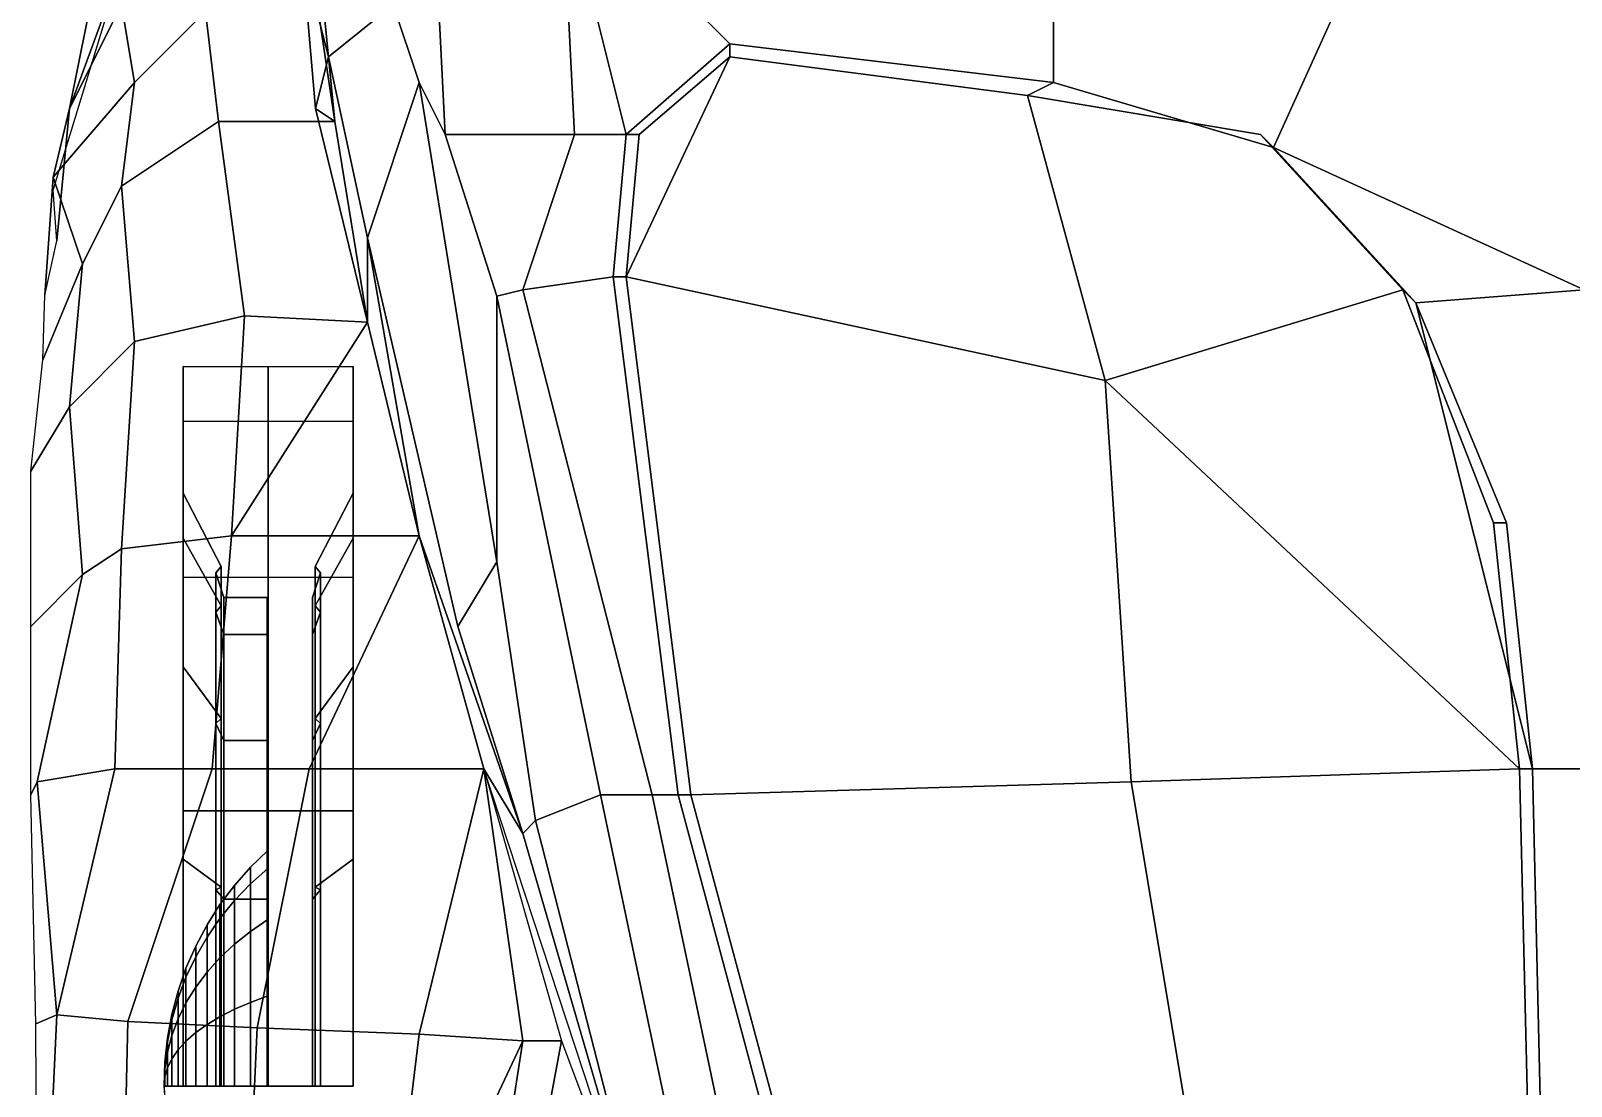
# Model space of a CAD drawing. Extents: x -29 to 31, y -38 to 119.
# Drawn here: x -29.18 to 0.57, y -14.17 to 6.21 of the extents above; entities that cross this region are included whole.
import ezdxf

# ---------------------------------------------------------------- set-up
doc = ezdxf.new("R2010")
doc.units = 0
doc.header["$MEASUREMENT"] = 0
for name, color, linetype in [('FRONTFENDER', 7, 'CONTINUOUS'), ('FRONTSIDE', 7, 'CONTINUOUS'), ('HOOD', 7, 'CONTINUOUS'), ('TIRES', 7, 'CONTINUOUS')]:
    doc.layers.add(name, color=color, linetype=linetype)

msp = doc.modelspace()

# ---------------------------------------------------------------- linework, layer by layer
at = {"layer": 'FRONTFENDER', "color": 1, "linetype": 'Continuous'}
for points in [[(-27.431, 6.708, -22.192), (-28.431, 4.708, -23.192), (-27.931, 7.208, -24.942), (-26.681, 8.208, -24.942)], [(-25.806, 6.583, -17.942), (-27.181, 5.208, -18.442), (-27.431, 6.708, -22.192), (-25.681, 7.958, -22.067)], [(-28.431, 4.708, -23.192), (-28.681, 2.155, -24.067), (-28.748, 3.13, -26.192), (-27.431, 7.458, -26.442)], [(-28.431, 4.708, -23.192), (-27.431, 7.458, -26.442), (-27.931, 7.208, -24.942)], [(-23.306, 4.458, -12.942), (-25.556, 4.458, -13.567), (-25.806, 6.583, -17.942), (-23.681, 6.958, -17.817)], [(-27.181, 5.208, -18.442), (-28.748, 3.38, -19.442), (-28.431, 4.708, -23.192), (-27.431, 6.708, -22.192)], [(-25.556, 4.458, -13.567), (-27.431, 3.208, -14.692), (-27.181, 5.208, -18.442), (-25.806, 6.583, -17.942)], [(-27.431, 3.208, -14.692), (-28.181, 1.708, -15.692), (-28.748, 3.38, -19.442), (-27.181, 5.208, -18.442)], [(-28.748, 3.38, -19.442), (-28.909, 1.101, -21.192), (-28.681, 2.155, -24.067), (-28.431, 4.708, -23.192)], [(-25.056, 0.708, -9.567), (-27.181, 0.208, -10.942), (-27.431, 3.208, -14.692), (-25.556, 4.458, -13.567)], [(-22.681, 0.583, -8.942), (-25.056, 0.708, -9.567), (-25.556, 4.458, -13.567), (-23.306, 4.458, -12.942)], [(-28.181, 1.708, -15.692), (-28.949, -0.143, -17.192), (-28.909, 1.101, -21.192), (-28.748, 3.38, -19.442)], [(-27.181, 0.208, -10.942), (-28.431, -1.052, -11.942), (-28.181, 1.708, -15.692), (-27.431, 3.208, -14.692)], [(-28.431, -1.052, -11.942), (-29.181, -2.292, -13.442), (-28.949, -0.143, -17.192), (-28.181, 1.708, -15.692)], [(-25.306, -3.542, -6.567), (-27.431, -3.792, -7.692), (-27.181, 0.208, -10.942), (-25.056, 0.708, -9.567)], [(-25.306, -3.542, -6.567), (-25.056, 0.708, -9.567), (-22.681, 0.583, -8.942)], [(-21.681, -3.542, -5.817), (-25.306, -3.542, -6.567), (-22.681, 0.583, -8.942)], [(-27.431, -3.792, -7.692), (-28.181, -4.292, -9.192), (-28.431, -1.052, -11.942), (-27.181, 0.208, -10.942)], [(-28.181, -4.292, -9.192), (-29.181, -5.292, -10.692), (-29.181, -2.292, -13.442), (-28.431, -1.052, -11.942)], [(-25.681, -8.042, -5.067), (-27.556, -8.042, -6.067), (-27.431, -3.792, -7.692), (-25.306, -3.542, -6.567)], [(-23.806, -8.042, -4.442), (-25.681, -8.042, -5.067), (-25.306, -3.542, -6.567), (-21.681, -3.542, -5.817)], [(-20.431, -8.042, -3.817), (-23.806, -8.042, -4.442), (-21.681, -3.542, -5.817)], [(-29.056, -8.292, -7.192), (-28.181, -4.292, -9.192), (-27.431, -3.792, -7.692), (-27.556, -8.042, -6.067)], [(-29.056, -8.292, -7.192), (-29.181, -8.542, -8.817), (-29.181, -5.292, -10.692), (-28.181, -4.292, -9.192)], [(-28.681, -12.792, -6.567), (-29.083, -12.963, -8.067), (-29.181, -8.542, -8.817), (-29.056, -8.292, -7.192)], [(-28.681, -12.792, -6.567), (-29.056, -8.292, -7.192), (-27.556, -8.042, -6.067)], [(-27.306, -12.917, -5.192), (-28.681, -12.792, -6.567), (-27.556, -8.042, -6.067), (-25.681, -8.042, -5.067)], [(-24.806, -13.042, -4.317), (-27.306, -12.917, -5.192), (-25.681, -8.042, -5.067), (-23.806, -8.042, -4.442)], [(-24.806, -13.042, -4.317), (-23.806, -8.042, -4.442), (-20.431, -8.042, -3.817), (-21.681, -13.167, -3.567)], [(-19.681, -13.292, -3.442), (-21.681, -13.167, -3.567), (-20.431, -8.042, -3.817)], [(-18.931, -13.292, -3.317), (-19.681, -13.292, -3.442), (-20.431, -8.042, -3.817)], [(-28.931, -18.167, -7.192), (-29.056, -18.042, -8.692), (-29.083, -12.963, -8.067), (-28.681, -12.792, -6.567)], [(-27.431, -18.292, -5.692), (-28.931, -18.167, -7.192), (-28.681, -12.792, -6.567), (-27.306, -12.917, -5.192)], [(-25.056, -18.417, -4.442), (-27.431, -18.292, -5.692), (-27.306, -12.917, -5.192), (-24.806, -13.042, -4.317)], [(-22.306, -18.292, -3.817), (-25.056, -18.417, -4.442), (-24.806, -13.042, -4.317), (-21.681, -13.167, -3.567)], [(-21.556, -17.292, -3.817), (-22.306, -18.292, -3.817), (-21.681, -13.167, -3.567), (-19.681, -13.292, -3.442)], [(-21.556, -17.292, -3.817), (-19.681, -13.292, -3.442), (-19.931, -14.917, -3.692)], [(-19.306, -15.292, -3.692), (-19.931, -14.917, -3.692), (-19.681, -13.292, -3.442), (-18.931, -13.292, -3.317)], [(-17.056, -18.292, -3.817), (-18.181, -18.542, -3.692), (-19.306, -15.292, -3.692), (-18.931, -13.292, -3.317)]]:
    msp.add_3dface(points, dxfattribs=at)
at = {"layer": 'FRONTSIDE', "color": 1, "linetype": 'Continuous'}
for points in [[(-24.181, 10.458, -7.192), (-23.681, 4.708, -7.192), (-23.306, 4.458, -12.942), (-23.931, 10.808, -15.442)], [(-23.931, 10.808, -15.442), (-23.306, 4.458, -12.942), (-23.681, 6.958, -17.817)], [(-22.931, 10.708, 0.308), (-22.181, 6.708, 1.308), (-23.431, 5.708, -1.692), (-24.681, 10.558, -1.192)], [(-24.681, 10.558, -1.192), (-23.431, 5.708, -1.692), (-23.681, 4.708, -7.192), (-24.181, 10.458, -7.192)], [(-22.181, 6.708, 1.308), (-21.681, 5.208, 0.558), (-22.681, 2.208, -1.692), (-23.431, 5.708, -1.692)], [(-23.431, 5.708, -1.692), (-22.681, 2.208, -1.692), (-22.681, 0.583, -8.942), (-23.681, 4.708, -7.192)], [(-21.681, 5.208, 0.558), (-20.181, -4.042, -1.192), (-20.931, -5.292, -2.192), (-22.681, 2.208, -1.692)], [(-23.681, 4.708, -7.192), (-22.681, 0.583, -8.942), (-23.306, 4.458, -12.942)], [(-22.681, 2.208, -1.692), (-21.681, -3.542, -5.817), (-22.681, 0.583, -8.942)], [(-22.681, 2.208, -1.692), (-20.931, -5.292, -2.192), (-19.681, -9.292, -2.692), (-21.681, -3.542, -5.817)], [(-21.681, -3.542, -5.817), (-19.681, -9.292, -2.692), (-20.431, -8.042, -3.817)], [(-20.181, -4.042, -1.192), (-19.431, -9.042, -1.692), (-19.681, -9.292, -2.692), (-20.931, -5.292, -2.192)], [(-19.681, -9.292, -2.692), (-17.056, -18.292, -3.817), (-20.431, -8.042, -3.817)], [(-19.431, -9.042, -1.692), (-17.056, -18.292, -3.817), (-19.681, -9.292, -2.692)]]:
    msp.add_3dface(points, dxfattribs=at)
at = {"layer": 'HOOD', "color": 1, "linetype": 'Continuous'}
for points in [[(-21.681, 5.208, 0.558), (-22.181, 6.708, 1.308), (-21.431, 9.208, 2.308), (-21.181, 4.208, 2.308)], [(-21.181, 4.208, 2.308), (-21.431, 9.208, 2.308), (-18.931, 9.208, 3.178), (-18.681, 4.208, 3.558)], [(-18.681, 4.208, 3.558), (-18.931, 9.208, 3.178), (-17.681, 4.208, 3.808)], [(-17.681, 4.208, 3.808), (-18.931, 9.208, 3.178), (-15.681, 5.958, 4.058)], [(-15.681, 5.958, 4.058), (-18.931, 9.208, 3.178), (-9.431, 7.578, 4.678), (-9.431, 5.208, 4.808)], [(-9.431, 5.208, 4.808), (-9.431, 7.578, 4.678), (-3.931, 6.708, 5.558), (-5.181, 3.958, 5.058)], [(-5.181, 3.958, 5.058), (-3.931, 6.708, 5.558), (0.819, 6.458, 5.438), (0.819, 1.208, 5.058)], [(-17.431, 4.208, 3.308), (-17.681, 4.208, 3.808), (-15.681, 5.958, 4.058), (-15.681, 5.708, 3.558)], [(-15.681, 5.708, 3.558), (-15.681, 5.958, 4.058), (-9.431, 5.208, 4.808), (-9.931, 4.958, 4.308)], [(-15.681, 5.708, 3.558), (-9.931, 4.958, 4.308), (-8.431, -0.542, 4.558), (-17.681, 1.458, 3.058)], [(-15.681, 5.708, 3.558), (-17.681, 1.458, 3.058), (-17.431, 4.208, 3.308)], [(-20.181, 1.083, 2.683), (-20.181, -4.042, -1.192), (-21.681, 5.208, 0.558), (-21.181, 4.208, 2.308)], [(-9.931, 4.958, 4.308), (-9.431, 5.208, 4.808), (-5.181, 3.958, 5.058), (-5.431, 4.208, 4.558)], [(-9.931, 4.958, 4.308), (-5.431, 4.208, 4.558), (-2.681, 1.208, 4.308), (-8.431, -0.542, 4.558)], [(-19.681, 1.208, 2.808), (-20.181, 1.083, 2.683), (-21.181, 4.208, 2.308), (-18.681, 4.208, 3.558)], [(-19.681, 1.208, 2.808), (-18.681, 4.208, 3.558), (-17.681, 4.208, 3.808), (-17.931, 1.458, 3.558)], [(-17.681, 1.458, 3.058), (-17.931, 1.458, 3.558), (-17.681, 4.208, 3.808), (-17.431, 4.208, 3.308)], [(-17.681, 1.458, 3.058), (-17.931, 1.458, 3.558), (-17.681, 4.208, 3.808), (-17.431, 4.208, 3.308)], [(-5.431, 4.208, 4.558), (-5.181, 3.958, 5.058), (-2.431, 0.958, 4.808), (-2.681, 1.208, 4.308)], [(-5.181, 3.958, 5.058), (0.819, 1.208, 5.058), (-2.431, 0.958, 4.808)], [(-17.181, -8.542, 1.558), (-18.181, -8.542, 0.558), (-20.181, 1.083, 2.683), (-19.681, 1.208, 2.808)], [(-17.181, -8.542, 1.558), (-19.681, 1.208, 2.808), (-17.931, 1.458, 3.558), (-16.681, -8.542, 2.058)], [(-16.431, -8.542, 1.558), (-16.681, -8.542, 2.058), (-17.931, 1.458, 3.558), (-17.681, 1.458, 3.058)], [(-16.431, -8.542, 1.558), (-17.681, 1.458, 3.058), (-8.431, -0.542, 4.558), (-7.931, -8.292, 3.558)], [(-8.431, -0.542, 4.558), (-2.681, 1.208, 4.308), (-0.931, -3.292, 4.058), (-0.431, -8.042, 3.808)], [(-2.681, 1.208, 4.308), (-2.431, 0.958, 4.808), (-0.681, -3.292, 4.558), (-0.931, -3.292, 4.058)], [(-2.431, 0.958, 4.808), (0.819, 1.208, 5.058), (0.819, -8.042, 4.058), (-0.181, -8.042, 4.308)], [(-18.181, -8.542, 0.558), (-19.431, -9.042, -1.692), (-20.181, -4.042, -1.192), (-20.181, 1.083, 2.683)], [(-2.431, 0.958, 4.808), (-0.181, -8.042, 4.308), (-0.681, -3.292, 4.558)], [(-8.431, -0.542, 4.558), (-0.431, -8.042, 3.808), (-7.931, -8.292, 3.558)], [(-0.931, -3.292, 4.058), (-0.681, -3.292, 4.558), (-0.181, -8.042, 4.308), (-0.431, -8.042, 3.808)], [(-13.681, -18.792, -0.692), (-16.431, -8.542, 1.558), (-7.931, -8.292, 3.558), (-6.181, -18.792, 0.808)], [(-7.931, -8.292, 3.558), (-0.431, -8.042, 3.808), (-0.181, -18.542, 0.558), (-6.181, -18.792, 0.808)], [(-0.431, -8.042, 3.808), (-0.181, -8.042, 4.308), (0.069, -18.542, 1.058), (-0.181, -18.542, 0.558)], [(-0.181, -8.042, 4.308), (0.819, -8.042, 4.058), (0.819, -18.792, 1.558), (0.069, -18.542, 1.058)], [(-16.181, -18.042, -1.442), (-17.056, -18.292, -3.817), (-19.431, -9.042, -1.692), (-18.181, -8.542, 0.558)], [(-15.181, -18.042, -0.692), (-16.181, -18.042, -1.442), (-18.181, -8.542, 0.558), (-17.181, -8.542, 1.558)], [(-15.181, -18.042, -0.692), (-17.181, -8.542, 1.558), (-16.681, -8.542, 2.058), (-13.931, -18.792, -0.192)], [(-13.681, -18.792, -0.692), (-13.931, -18.792, -0.192), (-16.681, -8.542, 2.058), (-16.431, -8.542, 1.558)]]:
    msp.add_3dface(points, dxfattribs=at)
at = {"layer": 'TIRES', "color": 245, "linetype": 'Continuous'}
for points in [[(-26.241, -2.716, -22.692), (-26.241, -0.271, -22.692), (-26.241, -1.329, -17.374), (-26.241, -3.588, -18.31)], [(-26.241, -0.271, -22.692), (-24.597, -0.281, -22.692), (-24.597, -1.338, -17.378), (-26.241, -1.329, -17.374)], [(-26.241, -3.588, -27.075), (-26.241, -1.329, -28.011), (-26.241, -0.271, -22.692), (-26.241, -2.716, -22.692)], [(-26.241, -1.329, -28.011), (-24.597, -1.338, -28.007), (-24.597, -0.281, -22.692), (-26.241, -0.271, -22.692)], [(-24.597, -0.281, -22.692), (-22.952, -0.271, -22.692), (-22.952, -1.329, -17.374), (-24.597, -1.338, -17.378)], [(-24.597, -1.338, -28.007), (-22.952, -1.329, -28.011), (-22.952, -0.271, -22.692), (-24.597, -0.281, -22.692)], [(-22.952, -0.271, -22.692), (-22.952, -2.716, -22.692), (-22.952, -3.588, -18.31), (-22.952, -1.329, -17.374)], [(-22.952, -1.329, -28.011), (-22.952, -3.588, -27.075), (-22.952, -2.716, -22.692), (-22.952, -0.271, -22.692)], [(-26.241, -3.588, -18.31), (-26.241, -1.329, -17.374), (-26.241, -4.341, -12.865), (-26.241, -6.07, -14.594)], [(-26.241, -1.329, -17.374), (-24.597, -1.338, -17.378), (-24.597, -4.349, -12.872), (-26.241, -4.341, -12.865)], [(-26.241, -6.07, -30.791), (-26.241, -4.341, -32.52), (-26.241, -1.329, -28.011), (-26.241, -3.588, -27.075)], [(-26.241, -4.341, -32.52), (-24.597, -4.349, -32.513), (-24.597, -1.338, -28.007), (-26.241, -1.329, -28.011)], [(-24.597, -1.338, -17.378), (-22.952, -1.329, -17.374), (-22.952, -4.341, -12.865), (-24.597, -4.349, -12.872)], [(-24.597, -4.349, -32.513), (-22.952, -4.341, -32.52), (-22.952, -1.329, -28.011), (-24.597, -1.338, -28.007)], [(-22.952, -1.329, -17.374), (-22.952, -3.588, -18.31), (-22.952, -6.07, -14.594), (-22.952, -4.341, -12.865)], [(-22.952, -4.341, -32.52), (-22.952, -6.07, -30.791), (-22.952, -3.588, -27.075), (-22.952, -1.329, -28.011)], [(-25.504, -4.132, -22.692), (-26.241, -2.716, -22.692), (-26.241, -3.588, -18.31), (-25.504, -4.896, -18.852)], [(-25.504, -4.896, -26.533), (-26.241, -3.588, -27.075), (-26.241, -2.716, -22.692), (-25.504, -4.132, -22.692)], [(-22.952, -2.716, -22.692), (-23.689, -4.132, -22.692), (-23.689, -4.896, -18.852), (-22.952, -3.588, -18.31)], [(-22.952, -3.588, -27.075), (-23.689, -4.896, -26.533), (-23.689, -4.132, -22.692), (-22.952, -2.716, -22.692)], [(-25.504, -4.896, -18.852), (-26.241, -3.588, -18.31), (-26.241, -6.07, -14.594), (-25.504, -7.072, -15.596)], [(-25.504, -7.072, -29.789), (-26.241, -6.07, -30.791), (-26.241, -3.588, -27.075), (-25.504, -4.896, -26.533)], [(-22.952, -3.588, -18.31), (-23.689, -4.896, -18.852), (-23.689, -7.072, -15.596), (-22.952, -6.07, -14.594)], [(-22.952, -6.07, -30.791), (-23.689, -7.072, -29.789), (-23.689, -4.896, -26.533), (-22.952, -3.588, -27.075)], [(-26.241, -6.07, -14.594), (-26.241, -4.341, -12.865), (-26.241, -8.85, -9.852), (-26.241, -9.786, -12.111)], [(-26.241, -4.341, -12.865), (-24.597, -4.349, -12.872), (-24.597, -8.854, -9.862), (-26.241, -8.85, -9.852)], [(-26.241, -9.786, -33.274), (-26.241, -8.85, -35.533), (-26.241, -4.341, -32.52), (-26.241, -6.07, -30.791)], [(-26.241, -8.85, -35.533), (-24.597, -8.854, -35.523), (-24.597, -4.349, -32.513), (-26.241, -4.341, -32.52)], [(-24.597, -4.349, -12.872), (-22.952, -4.341, -12.865), (-22.952, -8.85, -9.852), (-24.597, -8.854, -9.862)], [(-24.597, -8.854, -35.523), (-22.952, -8.85, -35.533), (-22.952, -4.341, -32.52), (-24.597, -4.349, -32.513)], [(-22.952, -4.341, -12.865), (-22.952, -6.07, -14.594), (-22.952, -9.786, -12.111), (-22.952, -8.85, -9.852)], [(-22.952, -8.85, -35.533), (-22.952, -9.786, -33.274), (-22.952, -6.07, -30.791), (-22.952, -4.341, -32.52)], [(-25.504, -7.072, -15.596), (-26.241, -6.07, -14.594), (-26.241, -9.786, -12.111), (-25.504, -10.328, -13.42)], [(-25.504, -10.328, -31.965), (-26.241, -9.786, -33.274), (-26.241, -6.07, -30.791), (-25.504, -7.072, -29.789)], [(-22.952, -6.07, -14.594), (-23.689, -7.072, -15.596), (-23.689, -10.328, -13.42), (-22.952, -9.786, -12.111)], [(-22.952, -9.786, -33.274), (-23.689, -10.328, -31.965), (-23.689, -7.072, -29.789), (-22.952, -6.07, -30.791)], [(-26.241, -9.786, -12.111), (-26.241, -8.85, -9.852), (-26.241, -14.169, -8.794), (-26.241, -14.169, -11.239)], [(-26.241, -8.85, -9.852), (-24.597, -8.854, -9.862), (-24.597, -14.169, -8.805), (-26.241, -14.169, -8.794)], [(-26.241, -14.169, -34.146), (-26.241, -14.169, -36.591), (-26.241, -8.85, -35.533), (-26.241, -9.786, -33.274)], [(-26.241, -14.169, -36.591), (-24.597, -14.169, -36.58), (-24.597, -8.854, -35.523), (-26.241, -8.85, -35.533)], [(-24.597, -8.854, -9.862), (-22.952, -8.85, -9.852), (-22.952, -14.169, -8.794), (-24.597, -14.169, -8.805)], [(-24.597, -14.169, -36.58), (-22.952, -14.169, -36.591), (-22.952, -8.85, -35.533), (-24.597, -8.854, -35.523)], [(-22.952, -8.85, -9.852), (-22.952, -9.786, -12.111), (-22.952, -14.169, -11.239), (-22.952, -14.169, -8.794)], [(-22.952, -14.169, -36.591), (-22.952, -14.169, -34.146), (-22.952, -9.786, -33.274), (-22.952, -8.85, -35.533)], [(-25.504, -10.328, -13.42), (-26.241, -9.786, -12.111), (-26.241, -14.169, -11.239), (-25.504, -14.169, -12.656)], [(-25.504, -14.169, -32.729), (-26.241, -14.169, -34.146), (-26.241, -9.786, -33.274), (-25.504, -10.328, -31.965)], [(-22.952, -9.786, -12.111), (-23.689, -10.328, -13.42), (-23.689, -14.169, -12.656), (-22.952, -14.169, -11.239)], [(-22.952, -14.169, -34.146), (-23.689, -14.169, -32.729), (-23.689, -10.328, -31.965), (-22.952, -9.786, -33.274)]]:
    msp.add_3dface(points, dxfattribs=at)
at = {"layer": 'TIRES', "color": 1, "linetype": 'Continuous'}
for points in [[(-25.61, -4.26, -22.692), (-25.504, -4.132, -22.692), (-25.504, -4.896, -18.852), (-25.61, -5.015, -18.901)], [(-25.61, -5.015, -26.484), (-25.504, -4.896, -26.533), (-25.504, -4.132, -22.692), (-25.61, -4.26, -22.692)], [(-23.689, -4.132, -22.692), (-23.583, -4.26, -22.692), (-23.583, -5.015, -18.901), (-23.689, -4.896, -18.852)], [(-23.689, -4.896, -26.533), (-23.583, -5.015, -26.484), (-23.583, -4.26, -22.692), (-23.689, -4.132, -22.692)], [(-25.454, -4.731, -22.692), (-25.61, -4.26, -22.692), (-25.61, -5.015, -18.901), (-25.454, -5.45, -19.081)], [(-25.454, -5.45, -26.304), (-25.61, -5.015, -26.484), (-25.61, -4.26, -22.692), (-25.454, -4.731, -22.692)], [(-23.583, -4.26, -22.692), (-23.739, -4.731, -22.692), (-23.739, -5.45, -19.081), (-23.583, -5.015, -18.901)], [(-23.583, -5.015, -26.484), (-23.739, -5.45, -26.304), (-23.739, -4.731, -22.692), (-23.583, -4.26, -22.692)], [(-24.617, -4.731, -22.692), (-25.454, -4.731, -22.692), (-25.454, -5.45, -19.081), (-24.617, -5.45, -19.081)], [(-24.617, -5.45, -26.304), (-25.454, -5.45, -26.304), (-25.454, -4.731, -22.692), (-24.617, -4.731, -22.692)], [(-24.606, -9.617, -22.692), (-24.617, -4.731, -22.692), (-24.617, -5.45, -19.081), (-24.606, -9.963, -20.95)], [(-24.606, -9.963, -24.435), (-24.617, -5.45, -26.304), (-24.617, -4.731, -22.692), (-24.606, -9.617, -22.692)], [(-25.61, -5.015, -18.901), (-25.504, -4.896, -18.852), (-25.504, -7.072, -15.596), (-25.61, -7.163, -15.686)], [(-25.61, -7.163, -29.699), (-25.504, -7.072, -29.789), (-25.504, -4.896, -26.533), (-25.61, -5.015, -26.484)], [(-25.454, -5.45, -19.081), (-25.61, -5.015, -18.901), (-25.61, -7.163, -15.686), (-25.454, -7.495, -16.019)], [(-25.454, -7.495, -29.366), (-25.61, -7.163, -29.699), (-25.61, -5.015, -26.484), (-25.454, -5.45, -26.304)], [(-23.583, -5.015, -18.901), (-23.739, -5.45, -19.081), (-23.739, -7.495, -16.019), (-23.583, -7.163, -15.686)], [(-23.583, -7.163, -29.699), (-23.739, -7.495, -29.366), (-23.739, -5.45, -26.304), (-23.583, -5.015, -26.484)], [(-23.689, -4.896, -18.852), (-23.583, -5.015, -18.901), (-23.583, -7.163, -15.686), (-23.689, -7.072, -15.596)], [(-23.689, -7.072, -29.789), (-23.583, -7.163, -29.699), (-23.583, -5.015, -26.484), (-23.689, -4.896, -26.533)], [(-24.617, -5.45, -19.081), (-25.454, -5.45, -19.081), (-25.454, -7.495, -16.019), (-24.617, -7.495, -16.019)], [(-24.617, -7.495, -29.366), (-25.454, -7.495, -29.366), (-25.454, -5.45, -26.304), (-24.617, -5.45, -26.304)], [(-24.606, -9.963, -20.95), (-24.617, -5.45, -19.081), (-24.617, -7.495, -16.019), (-24.606, -10.95, -19.474)], [(-24.606, -10.95, -25.911), (-24.617, -7.495, -29.366), (-24.617, -5.45, -26.304), (-24.606, -9.963, -24.435)], [(-25.61, -7.163, -15.686), (-25.504, -7.072, -15.596), (-25.504, -10.328, -13.42), (-25.61, -10.377, -13.538)], [(-25.61, -10.377, -31.847), (-25.504, -10.328, -31.965), (-25.504, -7.072, -29.789), (-25.61, -7.163, -29.699)], [(-23.689, -7.072, -15.596), (-23.583, -7.163, -15.686), (-23.583, -10.377, -13.538), (-23.689, -10.328, -13.42)], [(-23.689, -10.328, -31.965), (-23.583, -10.377, -31.847), (-23.583, -7.163, -29.699), (-23.689, -7.072, -29.789)], [(-25.454, -7.495, -16.019), (-25.61, -7.163, -15.686), (-25.61, -10.377, -13.538), (-25.454, -10.557, -13.973)], [(-25.454, -10.557, -31.412), (-25.61, -10.377, -31.847), (-25.61, -7.163, -29.699), (-25.454, -7.495, -29.366)], [(-23.583, -7.163, -15.686), (-23.739, -7.495, -16.019), (-23.739, -10.557, -13.973), (-23.583, -10.377, -13.538)], [(-23.583, -10.377, -31.847), (-23.739, -10.557, -31.412), (-23.739, -7.495, -29.366), (-23.583, -7.163, -29.699)], [(-24.617, -7.495, -16.019), (-25.454, -7.495, -16.019), (-25.454, -10.557, -13.973), (-24.617, -10.557, -13.973)], [(-24.617, -10.557, -31.412), (-25.454, -10.557, -31.412), (-25.454, -7.495, -29.366), (-24.617, -7.495, -29.366)], [(-24.606, -10.95, -19.474), (-24.617, -7.495, -16.019), (-24.617, -10.557, -13.973), (-24.606, -12.427, -18.487)], [(-24.606, -12.427, -26.898), (-24.617, -10.557, -31.412), (-24.617, -7.495, -29.366), (-24.606, -10.95, -25.911)], [(-25.61, -10.377, -13.538), (-25.504, -10.328, -13.42), (-25.504, -14.169, -12.656), (-25.61, -14.169, -12.784)], [(-25.61, -14.169, -32.601), (-25.504, -14.169, -32.729), (-25.504, -10.328, -31.965), (-25.61, -10.377, -31.847)], [(-25.454, -10.557, -13.973), (-25.61, -10.377, -13.538), (-25.61, -14.169, -12.784), (-25.454, -14.169, -13.255)], [(-25.454, -14.169, -32.13), (-25.61, -14.169, -32.601), (-25.61, -10.377, -31.847), (-25.454, -10.557, -31.412)], [(-23.583, -10.377, -13.538), (-23.739, -10.557, -13.973), (-23.739, -14.169, -13.255), (-23.583, -14.169, -12.784)], [(-23.583, -14.169, -32.601), (-23.739, -14.169, -32.13), (-23.739, -10.557, -31.412), (-23.583, -10.377, -31.847)], [(-23.689, -10.328, -13.42), (-23.583, -10.377, -13.538), (-23.583, -14.169, -12.784), (-23.689, -14.169, -12.656)], [(-23.689, -14.169, -32.729), (-23.583, -14.169, -32.601), (-23.583, -10.377, -31.847), (-23.689, -10.328, -31.965)], [(-24.617, -10.557, -13.973), (-25.454, -10.557, -13.973), (-25.454, -14.169, -13.255), (-24.617, -14.169, -13.255)], [(-24.617, -14.169, -32.13), (-25.454, -14.169, -32.13), (-25.454, -10.557, -31.412), (-24.617, -10.557, -31.412)], [(-24.606, -12.427, -18.487), (-24.617, -10.557, -13.973), (-24.617, -14.169, -13.255), (-24.606, -14.169, -18.14)], [(-24.606, -14.169, -27.245), (-24.617, -14.169, -32.13), (-24.617, -10.557, -31.412), (-24.606, -12.427, -26.898)]]:
    msp.add_3dface(points, dxfattribs=at)
at = {"layer": 'TIRES', "color": 255, "linetype": 'Continuous'}
for points in [[(-24.94, -9.942, -22.692), (-24.606, -9.617, -22.692), (-24.606, -9.963, -20.95), (-24.94, -10.263, -21.075)], [(-24.94, -10.263, -24.31), (-24.606, -9.963, -24.435), (-24.606, -9.617, -22.692), (-24.94, -9.942, -22.692)], [(-25.247, -10.291, -22.692), (-24.94, -9.942, -22.692), (-24.94, -10.263, -21.075), (-25.247, -10.586, -21.209)], [(-25.247, -10.586, -24.176), (-24.94, -10.263, -24.31), (-24.94, -9.942, -22.692), (-25.247, -10.291, -22.692)], [(-24.94, -10.263, -21.075), (-24.606, -9.963, -20.95), (-24.606, -10.95, -19.474), (-24.94, -11.18, -19.703)], [(-24.94, -11.18, -25.682), (-24.606, -10.95, -25.911), (-24.606, -9.963, -24.435), (-24.94, -10.263, -24.31)], [(-25.527, -10.663, -22.692), (-25.247, -10.291, -22.692), (-25.247, -10.586, -21.209), (-25.527, -10.93, -21.351)], [(-25.527, -10.93, -24.034), (-25.247, -10.586, -24.176), (-25.247, -10.291, -22.692), (-25.527, -10.663, -22.692)], [(-25.247, -10.586, -21.209), (-24.94, -10.263, -21.075), (-24.94, -11.18, -19.703), (-25.247, -11.427, -19.951)], [(-25.247, -11.427, -25.434), (-24.94, -11.18, -25.682), (-24.94, -10.263, -24.31), (-25.247, -10.586, -24.176)], [(-25.777, -11.056, -22.692), (-25.527, -10.663, -22.692), (-25.527, -10.93, -21.351), (-25.777, -11.293, -21.501)], [(-25.777, -11.293, -23.884), (-25.527, -10.93, -24.034), (-25.527, -10.663, -22.692), (-25.777, -11.056, -22.692)], [(-25.527, -10.93, -21.351), (-25.247, -10.586, -21.209), (-25.247, -11.427, -19.951), (-25.527, -11.69, -20.214)], [(-25.527, -11.69, -25.171), (-25.247, -11.427, -25.434), (-25.247, -10.586, -24.176), (-25.527, -10.93, -24.034)], [(-25.777, -11.293, -21.501), (-25.527, -10.93, -21.351), (-25.527, -11.69, -20.214), (-25.777, -11.968, -20.491)], [(-25.777, -11.968, -24.894), (-25.527, -11.69, -25.171), (-25.527, -10.93, -24.034), (-25.777, -11.293, -23.884)], [(-24.94, -11.18, -19.703), (-24.606, -10.95, -19.474), (-24.606, -12.427, -18.487), (-24.94, -12.551, -18.787)], [(-24.94, -12.551, -26.598), (-24.606, -12.427, -26.898), (-24.606, -10.95, -25.911), (-24.94, -11.18, -25.682)], [(-25.996, -11.467, -22.692), (-25.777, -11.056, -22.692), (-25.777, -11.293, -21.501), (-25.996, -11.672, -21.658)], [(-25.996, -11.672, -23.727), (-25.777, -11.293, -23.884), (-25.777, -11.056, -22.692), (-25.996, -11.467, -22.692)], [(-25.996, -11.672, -21.658), (-25.777, -11.293, -21.501), (-25.777, -11.968, -20.491), (-25.996, -12.258, -20.782)], [(-25.996, -12.258, -24.603), (-25.777, -11.968, -24.894), (-25.777, -11.293, -23.884), (-25.996, -11.672, -23.727)], [(-25.247, -11.427, -19.951), (-24.94, -11.18, -19.703), (-24.94, -12.551, -18.787), (-25.247, -12.685, -19.11)], [(-25.247, -12.685, -26.275), (-24.94, -12.551, -26.598), (-24.94, -11.18, -25.682), (-25.247, -11.427, -25.434)], [(-26.184, -11.893, -22.692), (-25.996, -11.467, -22.692), (-25.996, -11.672, -21.658), (-26.184, -12.066, -21.822)], [(-26.184, -12.066, -23.563), (-25.996, -11.672, -23.727), (-25.996, -11.467, -22.692), (-26.184, -11.893, -22.692)], [(-25.527, -11.69, -20.214), (-25.247, -11.427, -19.951), (-25.247, -12.685, -19.11), (-25.527, -12.827, -19.454)], [(-25.527, -12.827, -25.931), (-25.247, -12.685, -26.275), (-25.247, -11.427, -25.434), (-25.527, -11.69, -25.171)], [(-26.337, -12.333, -22.692), (-26.184, -11.893, -22.692), (-26.184, -12.066, -21.822), (-26.337, -12.472, -21.99)], [(-26.337, -12.472, -23.395), (-26.184, -12.066, -23.563), (-26.184, -11.893, -22.692), (-26.337, -12.333, -22.692)], [(-26.184, -12.066, -21.822), (-25.996, -11.672, -21.658), (-25.996, -12.258, -20.782), (-26.184, -12.56, -21.083)], [(-26.184, -12.56, -24.302), (-25.996, -12.258, -24.603), (-25.996, -11.672, -23.727), (-26.184, -12.066, -23.563)], [(-25.777, -11.968, -20.491), (-25.527, -11.69, -20.214), (-25.527, -12.827, -19.454), (-25.777, -12.978, -19.817)], [(-25.777, -12.978, -25.568), (-25.527, -12.827, -25.931), (-25.527, -11.69, -25.171), (-25.777, -11.968, -24.894)], [(-26.337, -12.472, -21.99), (-26.184, -12.066, -21.822), (-26.184, -12.56, -21.083), (-26.337, -12.87, -21.394)], [(-26.337, -12.87, -23.991), (-26.184, -12.56, -24.302), (-26.184, -12.066, -23.563), (-26.337, -12.472, -23.395)], [(-25.996, -12.258, -20.782), (-25.777, -11.968, -20.491), (-25.777, -12.978, -19.817), (-25.996, -13.135, -20.196)], [(-25.996, -13.135, -25.189), (-25.777, -12.978, -25.568), (-25.777, -11.968, -24.894), (-25.996, -12.258, -24.603)], [(-26.457, -12.783, -22.692), (-26.337, -12.333, -22.692), (-26.337, -12.472, -21.99), (-26.457, -12.888, -22.162)], [(-26.457, -12.888, -23.223), (-26.337, -12.472, -23.395), (-26.337, -12.333, -22.692), (-26.457, -12.783, -22.692)], [(-26.457, -12.888, -22.162), (-26.337, -12.472, -21.99), (-26.337, -12.87, -21.394), (-26.457, -13.189, -21.712)], [(-26.457, -13.189, -23.673), (-26.337, -12.87, -23.991), (-26.337, -12.472, -23.395), (-26.457, -12.888, -23.223)], [(-26.184, -12.56, -21.083), (-25.996, -12.258, -20.782), (-25.996, -13.135, -20.196), (-26.184, -13.298, -20.59)], [(-26.184, -13.298, -24.795), (-25.996, -13.135, -25.189), (-25.996, -12.258, -24.603), (-26.184, -12.56, -24.302)], [(-24.94, -12.551, -18.787), (-24.606, -12.427, -18.487), (-24.606, -14.169, -18.14), (-24.94, -14.169, -18.465)], [(-24.94, -14.169, -26.92), (-24.606, -14.169, -27.245), (-24.606, -12.427, -26.898), (-24.94, -12.551, -26.598)], [(-26.541, -13.24, -22.692), (-26.457, -12.783, -22.692), (-26.457, -12.888, -22.162), (-26.541, -13.311, -22.337)], [(-26.541, -13.311, -23.048), (-26.457, -12.888, -23.223), (-26.457, -12.783, -22.692), (-26.541, -13.24, -22.692)], [(-26.337, -12.87, -21.394), (-26.184, -12.56, -21.083), (-26.184, -13.298, -20.59), (-26.337, -13.466, -20.996)], [(-26.337, -13.466, -24.389), (-26.184, -13.298, -24.795), (-26.184, -12.56, -24.302), (-26.337, -12.87, -23.991)], [(-25.527, -12.827, -19.454), (-25.247, -12.685, -19.11), (-25.247, -14.169, -18.815), (-25.527, -14.169, -19.187)], [(-25.527, -14.169, -26.198), (-25.247, -14.169, -26.57), (-25.247, -12.685, -26.275), (-25.527, -12.827, -25.931)], [(-25.247, -12.685, -19.11), (-24.94, -12.551, -18.787), (-24.94, -14.169, -18.465), (-25.247, -14.169, -18.815)], [(-25.247, -14.169, -26.57), (-24.94, -14.169, -26.92), (-24.94, -12.551, -26.598), (-25.247, -12.685, -26.275)], [(-26.541, -13.311, -22.337), (-26.457, -12.888, -22.162), (-26.457, -13.189, -21.712), (-26.541, -13.512, -22.036)], [(-26.541, -13.512, -23.349), (-26.457, -13.189, -23.673), (-26.457, -12.888, -23.223), (-26.541, -13.311, -23.048)], [(-26.457, -13.189, -21.712), (-26.337, -12.87, -21.394), (-26.337, -13.466, -20.996), (-26.457, -13.638, -21.412)], [(-26.457, -13.638, -23.973), (-26.337, -13.466, -24.389), (-26.337, -12.87, -23.991), (-26.457, -13.189, -23.673)], [(-25.996, -13.135, -20.196), (-25.777, -12.978, -19.817), (-25.777, -14.169, -19.58), (-25.996, -14.169, -19.99)], [(-25.996, -14.169, -25.395), (-25.777, -14.169, -25.805), (-25.777, -12.978, -25.568), (-25.996, -13.135, -25.189)], [(-25.777, -12.978, -19.817), (-25.527, -12.827, -19.454), (-25.527, -14.169, -19.187), (-25.777, -14.169, -19.58)], [(-25.777, -14.169, -25.805), (-25.527, -14.169, -26.198), (-25.527, -12.827, -25.931), (-25.777, -12.978, -25.568)], [(-26.59, -13.703, -22.692), (-26.541, -13.24, -22.692), (-26.541, -13.311, -22.337), (-26.59, -13.739, -22.514)], [(-26.59, -13.739, -22.871), (-26.541, -13.311, -23.048), (-26.541, -13.24, -22.692), (-26.59, -13.703, -22.692)], [(-26.59, -13.739, -22.514), (-26.541, -13.311, -22.337), (-26.541, -13.512, -22.036), (-26.59, -13.84, -22.363)], [(-26.59, -13.84, -23.022), (-26.541, -13.512, -23.349), (-26.541, -13.311, -23.048), (-26.59, -13.739, -22.871)], [(-26.541, -13.512, -22.036), (-26.457, -13.189, -21.712), (-26.457, -13.638, -21.412), (-26.541, -13.814, -21.835)], [(-26.541, -13.814, -23.55), (-26.457, -13.638, -23.973), (-26.457, -13.189, -23.673), (-26.541, -13.512, -23.349)], [(-26.337, -13.466, -20.996), (-26.184, -13.298, -20.59), (-26.184, -14.169, -20.417), (-26.337, -14.169, -20.856)], [(-26.337, -14.169, -24.529), (-26.184, -14.169, -24.968), (-26.184, -13.298, -24.795), (-26.337, -13.466, -24.389)], [(-26.184, -13.298, -20.59), (-25.996, -13.135, -20.196), (-25.996, -14.169, -19.99), (-26.184, -14.169, -20.417)], [(-26.184, -14.169, -24.968), (-25.996, -14.169, -25.395), (-25.996, -13.135, -25.189), (-26.184, -13.298, -24.795)], [(-26.59, -13.84, -22.363), (-26.541, -13.512, -22.036), (-26.541, -13.814, -21.835), (-26.59, -13.991, -22.263)], [(-26.59, -13.991, -23.122), (-26.541, -13.814, -23.55), (-26.541, -13.512, -23.349), (-26.59, -13.84, -23.022)], [(-26.541, -13.814, -21.835), (-26.457, -13.638, -21.412), (-26.457, -14.169, -21.306), (-26.541, -14.169, -21.764)], [(-26.541, -14.169, -23.621), (-26.457, -14.169, -24.079), (-26.457, -13.638, -23.973), (-26.541, -13.814, -23.55)], [(-26.457, -13.638, -21.412), (-26.337, -13.466, -20.996), (-26.337, -14.169, -20.856), (-26.457, -14.169, -21.306)], [(-26.457, -14.169, -24.079), (-26.337, -14.169, -24.529), (-26.337, -13.466, -24.389), (-26.457, -13.638, -23.973)], [(-26.604, -14.169, -22.692), (-26.59, -13.703, -22.692), (-26.59, -13.739, -22.514), (-26.604, -14.169, -22.692)], [(-26.604, -14.169, -22.692), (-26.59, -13.739, -22.871), (-26.59, -13.703, -22.692), (-26.604, -14.169, -22.692)], [(-26.604, -14.169, -22.692), (-26.59, -13.739, -22.514), (-26.59, -13.84, -22.363), (-26.604, -14.169, -22.692)], [(-26.604, -14.169, -22.692), (-26.59, -13.84, -23.022), (-26.59, -13.739, -22.871), (-26.604, -14.169, -22.692)], [(-26.604, -14.169, -22.692), (-26.59, -13.84, -22.363), (-26.59, -13.991, -22.263), (-26.604, -14.169, -22.692)], [(-26.604, -14.169, -22.692), (-26.59, -13.991, -23.122), (-26.59, -13.84, -23.022), (-26.604, -14.169, -22.692)], [(-26.59, -13.991, -22.263), (-26.541, -13.814, -21.835), (-26.541, -14.169, -21.764), (-26.59, -14.169, -22.227)], [(-26.59, -14.169, -23.158), (-26.541, -14.169, -23.621), (-26.541, -13.814, -23.55), (-26.59, -13.991, -23.122)], [(-26.604, -14.169, -22.692), (-26.59, -13.991, -22.263), (-26.59, -14.169, -22.227), (-26.604, -14.169, -22.692)], [(-26.604, -14.169, -22.692), (-26.59, -14.169, -23.158), (-26.59, -13.991, -23.122), (-26.604, -14.169, -22.692)], [(-26.604, -14.169, -22.692), (-26.59, -14.498, -23.022), (-26.59, -14.347, -23.122), (-26.604, -14.169, -22.692)]]:
    msp.add_3dface(points, dxfattribs=at)

doc.saveas('drawing.dxf')
